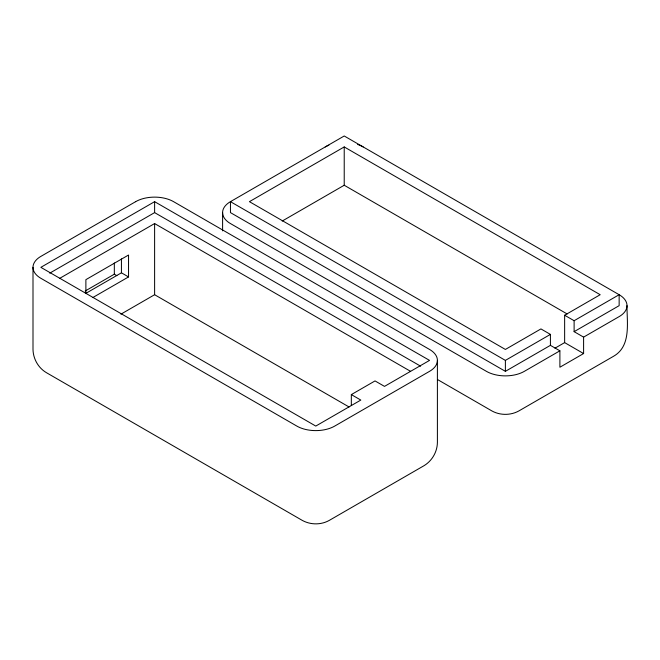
<?xml version="1.0" encoding="UTF-8"?>
<svg xmlns="http://www.w3.org/2000/svg" width="660" height="660" viewBox="0 0 660 660"><rect width="100%" height="100%" fill="white"/><g stroke="black" fill="none" stroke-linecap="round" stroke-linejoin="round"><path stroke-width="0.99" d="M351.334 394.597L375.028 380.919L384.508 386.389L429.544 360.393L154.613 201.663L40.854 267.341L315.777 426.071L360.814 400.075L351.334 394.597L351.334 405.545M49.739 273.158L154.613 212.611L420.618 366.185M59.812 278.289L154.613 223.559L410.578 371.341M85.165 291.027L114.329 274.189L116.861 275.657M85.882 293.345L121.432 272.819L128.543 276.928L128.543 255.032L85.882 279.659L85.882 293.593M583.597 337.128L583.597 353.554L564.638 342.606L564.638 315.241L600.188 294.715L344.223 146.932L249.422 201.663L505.387 349.445L540.936 328.919L550.415 334.397L550.415 345.345L505.387 371.341L230.455 212.611L230.455 201.663L344.223 135.985L619.146 294.715A26.812 15.477 0 0 1 619.146 316.61L583.597 337.128L574.117 331.658L574.117 320.71L619.146 294.715L619.146 305.662L574.117 331.658M92.994 297.445L128.543 276.928M120.945 314.152L154.613 294.715L349.041 406.964M282.2 221.05L344.223 185.245L567.188 313.978M583.597 353.554L559.894 367.232L559.894 350.815L524.345 371.341A26.812 15.477 0 0 1 486.42 371.341L230.455 223.559A26.812 15.477 0 0 1 230.455 201.663L505.387 360.393L550.415 334.397M554.977 348.183L564.638 342.606M564.638 315.241L574.117 320.71M550.415 345.345L559.894 350.815M437.572 379.574L491.981 410.982C500.181 415.486 510.576 415.486 518.793 410.982L613.594 356.251C631.43 346.03 626.86 322.542 627 305.662M505.387 360.393L505.387 371.341M437.398 360.393L437.398 442.497C437.242 451.943 432.069 460.845 423.992 465.712L329.183 520.451C320.941 525.03 310.629 524.956 302.371 520.451L46.406 372.669C38.264 367.867 33.198 358.858 33 349.445L33 267.341M344.223 146.932L344.223 185.245M222.601 212.611L222.601 230.86M154.613 201.663L154.613 212.611M154.613 223.559L154.613 294.715M121.432 258.885L121.432 272.819M114.329 262.985L114.329 274.189M325.256 146.932A26.812 15.477 0 0 1 328.845 145.2M357.629 144.474A26.812 15.477 0 0 1 363.182 146.932M135.655 201.663L40.854 256.402A26.812 15.477 0 0 0 40.854 278.289L296.818 426.071A26.812 15.477 0 0 0 334.744 426.071L429.544 371.341A26.812 15.477 0 0 0 429.544 349.445L173.58 201.663A26.812 15.477 0 0 0 135.655 201.663"/></g></svg>
